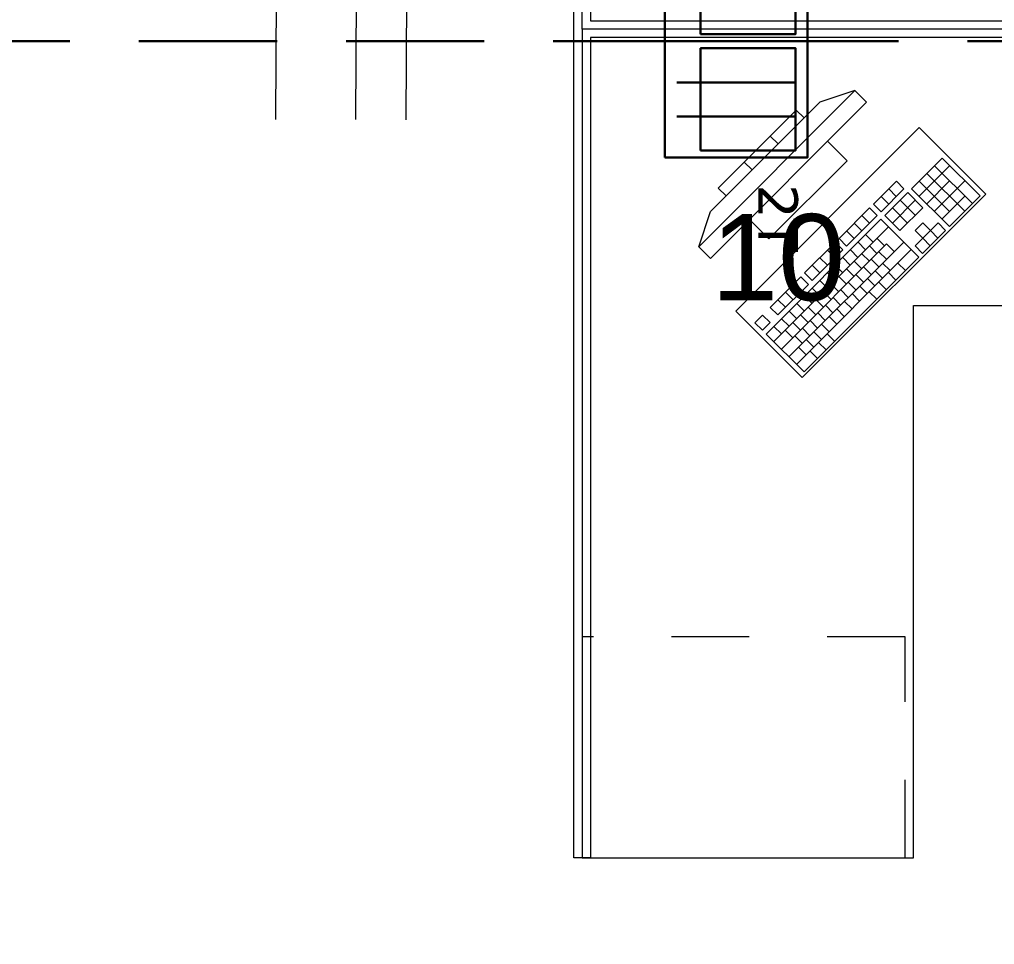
# Model space of a CAD drawing. Header units: inches. Extents: x -19 to 5698, y -728 to 92.
# Drawn here: x 291.151 to 292.916, y 8.175 to 9.85 of the extents above; entities that cross this region are included whole.
import ezdxf

# ---------------------------------------------------------------- set-up
doc = ezdxf.new("R2010")
doc.units = ezdxf.units.IN
doc.header["$MEASUREMENT"] = 0
for name, pattern in [('HIDDEN', [0.375, 0.25, -0.125]), ('Rayas', [0.282222, 0.141111, -0.141111]), ('RAYITAS', [0.375, 0.25, -0.125])]:
    doc.linetypes.add(name, pattern=pattern)
doc.layers.get('0').update_dxf_attribs({"color": 61})
for name, color, linetype, lineweight in [('00 conduct tomacorr', 120, 'HIDDEN', 30), ('00 IE LUZ EMERGENCIA', 253, 'Continuous', 0), ('T-TECHO-E', 150, 'Continuous', 20), ('TOMACORRIENTE', 22, 'RAYITAS', 9)]:
    doc.layers.add(name, color=color, linetype=linetype, lineweight=lineweight)
doc.layers.add('08 _ STR _ EXT _ 07 Losa Aligerada', color=7, linetype='Continuous')
doc.layers.add('Interior - Mobiliario', color=7, linetype='Continuous')
doc.styles.add('Annotative', font='arial.ttf')

# ---------------------------------------------------------------- blocks, each defined once
blk = doc.blocks.new('CAJA POP UP 6 MODULOS')
at = {"layer": '00 conduct tomacorr', "linetype": 'Continuous'}
for p, q in [((-0.095, -0.165), (-0.095, -0.0151)), ((-0.052, -0.165), (-0.052, -0.0151)), ((0.052, -0.165), (0.052, -0.0151)), ((0.095, -0.165), (0.095, -0.0151)), ((0, -0.165), (0, -0.18))]:
    blk.add_line(p, q, dxfattribs=at)
for points in [[(-0.147, 0), (0.147, 0), (0.147, -0.18), (-0.147, -0.18)], [(0, 0), (0.147, 0), (0.147, -0.18), (0, -0.18)]]:
    blk.add_lwpolyline(points, close=True, dxfattribs=at)
for points in [[(-0.138, -0.045), (-0.009, -0.045), (-0.009, -0.165), (-0.138, -0.165), (-0.138, -0.045)], [(0.009, -0.045), (0.138, -0.045), (0.138, -0.165), (0.009, -0.165), (0.009, -0.045)]]:
    blk.add_lwpolyline(points, dxfattribs=at)
at = {"color": 1, "insert": (-0.1807, -0.168), "char_height": 0.05, "attachment_point": 1, "rotation": 180}
blk.add_mtext_dynamic_manual_height_columns('{\\fVerdana|b0|i0|c0|p34;2T}', width=0.000481, gutter_width=0.1561, heights=[0], dxfattribs=at)
blk = doc.blocks.new('a')
at = {"layer": 'TOMACORRIENTE', "ltscale": 0.05}
h = blk.add_hatch(color=4, dxfattribs=at)
edge = h.paths.add_edge_path()
edge.add_arc((0, 0.0752), 0.0211, 0, 360)
at = {"layer": 'TOMACORRIENTE', "color": 4}
for p, q in [((-0.1455, 0.0963), (-0.0515, 0.0963)), ((-0.0985, 0.0963), (-0.0985, -0.0966)), ((0, 0.0963), (0, -0.0963)), ((0.0623, -0.0963), (0.0623, 0.0963))]:
    blk.add_line(p, q, dxfattribs=at)
blk.add_circle((0, 0.0752), 0.0211, dxfattribs=at)
blk = doc.blocks.new('CABLE 3FACE')
at = {"layer": 'T-TECHO-E', "rotation": 59.94170052614085}
blk.add_blockref('a', (0, 0), dxfattribs=at)

msp = doc.modelspace()

# ---------------------------------------------------------------- linework, layer by layer
at = {"layer": '00 conduct tomacorr'}
msp.add_line((301.3673, 9.8105, -0.0007), (287.3985, 9.8105, -0.0007), dxfattribs=at)
at = {"layer": '08 _ STR _ EXT _ 07 Losa Aligerada', "color": 7, "linetype": 'Continuous', "lineweight": 18, "flags": 128}
msp.add_lwpolyline([(285.67, 33.9), (285.67, 21.2663), (285.72, 21.2663), (285.72, 11.97, 1.049431), (291.2937, 6.3), (302.1003, 6.3)], format="xyb", dxfattribs=at)
at = {"layer": 'Interior - Mobiliario', "color": 175, "linetype": 'Continuous', "lineweight": 13}
for p, q in [((292.1546, 9.8473), (292.1546, 11.3323)), ((292.1846, 11.3323), (292.1846, 9.8473)), ((292.1546, 9.8173), (292.1546, 9.8473)), ((292.1846, 9.8473), (293.4696, 9.8473)), ((292.1546, 8.3323), (292.1546, 9.8173)), ((292.1846, 9.8173), (292.1846, 8.3323)), ((293.4696, 9.8173), (292.1846, 9.8173)), ((292.6636, 9.7212), (292.3807, 9.4383)), ((292.6636, 9.7212), (292.5999, 9.7)), ((292.6848, 9.7), (292.6636, 9.7212)), ((292.4019, 9.4171), (292.6848, 9.7)), ((292.4019, 9.502), (292.5999, 9.7)), ((292.5575, 9.6858), (292.4161, 9.5444)), ((292.5716, 9.6717), (292.5575, 9.6858)), ((292.4302, 9.5303), (292.5716, 9.6717)), ((292.5245, 9.6245), (292.5104, 9.6387)), ((292.6141, 9.6293), (292.4726, 9.4878)), ((292.6494, 9.5939), (292.6141, 9.6293)), ((292.4774, 9.5774), (292.4632, 9.5915)), ((292.508, 9.4525), (292.6494, 9.5939)), ((292.8215, 9.5989), (292.7661, 9.5435)), ((292.7798, 9.5298), (292.8352, 9.5852)), ((292.8901, 9.5303), (292.8215, 9.5989)), ((292.8624, 9.5026), (292.7938, 9.5712)), ((292.8762, 9.5165), (292.8077, 9.585)), ((292.7386, 9.5571), (292.6971, 9.5156)), ((292.7523, 9.5434), (292.7386, 9.5571)), ((292.8348, 9.5025), (292.78, 9.5573)), ((292.7936, 9.5161), (292.8351, 9.5576)), ((292.8073, 9.5023), (292.8627, 9.5577)), ((292.4161, 9.5444), (292.4302, 9.5303)), ((292.7108, 9.5019), (292.7523, 9.5434)), ((292.7592, 9.5366), (292.7177, 9.495)), ((292.7385, 9.5296), (292.7248, 9.5433)), ((292.7866, 9.5091), (292.7592, 9.5366)), ((292.7661, 9.5435), (292.8347, 9.4749)), ((292.6971, 9.5156), (292.7108, 9.5019)), ((292.7247, 9.5157), (292.7109, 9.5294)), ((292.7314, 9.4813), (292.7729, 9.5228)), ((292.7728, 9.4953), (292.7454, 9.5227)), ((292.821, 9.4886), (292.8625, 9.5302)), ((292.8347, 9.4749), (292.8901, 9.5303)), ((292.3807, 9.4383), (292.4019, 9.502)), ((292.6902, 9.5087), (292.6348, 9.4533)), ((292.7039, 9.4949), (292.6902, 9.5087)), ((292.7589, 9.4814), (292.7315, 9.5089)), ((292.7451, 9.4676), (292.7866, 9.5091)), ((292.4726, 9.4878), (292.508, 9.4525)), ((292.7107, 9.4881), (292.503, 9.2804)), ((292.6485, 9.4396), (292.7039, 9.4949)), ((292.6762, 9.4672), (292.6625, 9.481)), ((292.69, 9.4811), (292.6763, 9.4948)), ((292.7793, 9.4195), (292.7107, 9.4881)), ((292.7177, 9.495), (292.7451, 9.4676)), ((292.7865, 9.4816), (292.7727, 9.4677)), ((292.8002, 9.4679), (292.7865, 9.4816)), ((292.8141, 9.4817), (292.8002, 9.4679)), ((292.8278, 9.468), (292.8141, 9.4817)), ((292.5167, 9.2667), (292.7245, 9.4744)), ((292.6623, 9.4534), (292.6486, 9.4671)), ((292.7727, 9.4677), (292.7864, 9.454)), ((292.7862, 9.4264), (292.8278, 9.468)), ((292.7864, 9.454), (292.8002, 9.4679)), ((292.8139, 9.4541), (292.8002, 9.4679)), ((292.5442, 9.2392), (292.7519, 9.4469)), ((292.6279, 9.4463), (292.5725, 9.391)), ((292.6416, 9.4326), (292.6279, 9.4463)), ((292.6348, 9.4533), (292.6485, 9.4396)), ((292.6829, 9.4328), (292.6692, 9.4465)), ((292.6968, 9.4467), (292.683, 9.4604)), ((292.7174, 9.4399), (292.7037, 9.4536)), ((292.7864, 9.454), (292.7725, 9.4402)), ((292.8001, 9.4403), (292.7864, 9.454)), ((292.3807, 9.4383), (292.4019, 9.4171)), ((292.5305, 9.2529), (292.7209, 9.4434)), ((292.5579, 9.2255), (292.7656, 9.4332)), ((292.5862, 9.3772), (292.6416, 9.4326)), ((292.6277, 9.4188), (292.614, 9.4325)), ((292.6691, 9.419), (292.6553, 9.4327)), ((292.7035, 9.426), (292.6898, 9.4398)), ((292.7207, 9.4158), (292.707, 9.4295)), ((292.7346, 9.4296), (292.7209, 9.4434)), ((292.7725, 9.4402), (292.7862, 9.4264)), ((292.5716, 9.2118), (292.7793, 9.4195)), ((292.6139, 9.4049), (292.6002, 9.4186)), ((292.6552, 9.4051), (292.6415, 9.4189)), ((292.6759, 9.3983), (292.6621, 9.4121)), ((292.6897, 9.4122), (292.676, 9.4259)), ((292.7069, 9.4019), (292.6932, 9.4157)), ((292.7275, 9.3952), (292.7138, 9.4089)), ((292.7551, 9.3953), (292.7414, 9.409)), ((292.5725, 9.391), (292.5862, 9.3772)), ((292.6, 9.3911), (292.5863, 9.4048)), ((292.6275, 9.3774), (292.6138, 9.3912)), ((292.6414, 9.3913), (292.6277, 9.405)), ((292.662, 9.3845), (292.6483, 9.3982)), ((292.693, 9.3881), (292.6793, 9.4018)), ((292.7137, 9.3813), (292.7, 9.395)), ((292.7378, 9.378), (292.7241, 9.3917)), ((292.5655, 9.384), (292.5102, 9.3286)), ((292.5793, 9.3703), (292.5655, 9.384)), ((292.6137, 9.3636), (292.6, 9.3773)), ((292.6482, 9.3707), (292.6344, 9.3844)), ((292.6653, 9.3604), (292.6516, 9.3741)), ((292.6792, 9.3742), (292.6655, 9.388)), ((292.6998, 9.3675), (292.6861, 9.3812)), ((292.7205, 9.3607), (292.7067, 9.3744)), ((292.5239, 9.3149), (292.5793, 9.3703)), ((292.5516, 9.3426), (292.5378, 9.3563)), ((292.5654, 9.3565), (292.5517, 9.3702)), ((292.5998, 9.3497), (292.5861, 9.3635)), ((292.6205, 9.343), (292.6067, 9.3567)), ((292.6343, 9.3568), (292.6206, 9.3705)), ((292.6515, 9.3466), (292.6378, 9.3603)), ((292.686, 9.3536), (292.6723, 9.3673)), ((292.7031, 9.3434), (292.6894, 9.3571)), ((292.5377, 9.3288), (292.524, 9.3425)), ((292.586, 9.3359), (292.5723, 9.3496)), ((292.6066, 9.3291), (292.5929, 9.3428)), ((292.6376, 9.3327), (292.6239, 9.3464)), ((292.6583, 9.3259), (292.6446, 9.3396)), ((292.6721, 9.3398), (292.6584, 9.3535)), ((292.5102, 9.3286), (292.5239, 9.3149)), ((292.5583, 9.3082), (292.5446, 9.3219)), ((292.5721, 9.3221), (292.5584, 9.3358)), ((292.5928, 9.3153), (292.5791, 9.329)), ((292.6238, 9.3189), (292.6101, 9.3326)), ((292.6444, 9.3121), (292.6307, 9.3258)), ((292.4963, 9.3148), (292.4825, 9.3009)), ((292.51, 9.3011), (292.4963, 9.3148)), ((292.5444, 9.2944), (292.5307, 9.3081)), ((292.5789, 9.3014), (292.5652, 9.3151)), ((292.5961, 9.2912), (292.5824, 9.3049)), ((292.6099, 9.305), (292.5962, 9.3187)), ((292.6306, 9.2982), (292.6169, 9.3119)), ((292.4825, 9.3009), (292.4962, 9.2872)), ((292.4962, 9.2872), (292.51, 9.3011)), ((292.5306, 9.2805), (292.5169, 9.2942)), ((292.5512, 9.2737), (292.5375, 9.2874)), ((292.5651, 9.2876), (292.5514, 9.3013)), ((292.5822, 9.2773), (292.5685, 9.291)), ((292.6167, 9.2844), (292.603, 9.2981)), ((292.503, 9.2804), (292.5716, 9.2118)), ((292.5684, 9.2635), (292.5547, 9.2772)), ((292.589, 9.2567), (292.5753, 9.2704)), ((292.6029, 9.2705), (292.5892, 9.2842)), ((292.627, 9.2672), (292.6133, 9.2809)), ((292.5752, 9.2428), (292.5615, 9.2565)), ((292.5958, 9.236), (292.5821, 9.2498)), ((292.6114, 9.2516), (292.5977, 9.2653)), ((292.1846, 8.3323), (292.1546, 8.3323))]:
    msp.add_line(p, q, dxfattribs=at)
at = {"layer": 'Interior - Mobiliario', "color": 175, "linetype": 'Rayas', "lineweight": 13}
for p, q in [((292.7546, 8.7323), (292.1696, 8.7323)), ((292.7546, 8.3323), (292.7546, 8.7323))]:
    msp.add_line(p, q, dxfattribs=at)
at = {"layer": 'Interior - Mobiliario', "color": 175, "linetype": 'Continuous', "lineweight": 13, "flags": 128}
for points in [[(292.1696, 9.8323), (292.1696, 11.3323), (292.7696, 11.3323), (292.7696, 10.3323), (293.4696, 10.3323), (293.4696, 9.8323)], [(292.1696, 9.8323), (292.1696, 8.3323), (292.7696, 8.3323), (292.7696, 9.3323), (293.4696, 9.3323), (293.4696, 9.8323)], [(292.4479, 9.3217), (292.5681, 9.2015), (292.9004, 9.5338), (292.7802, 9.654)]]:
    msp.add_lwpolyline(points, close=True, dxfattribs=at)

# ---------------------------------------------------------------- block references
at = {"layer": '00 conduct tomacorr'}
for name, p, xscale, yscale, zscale, rotation in [('CABLE 3FACE', (291.7602, 9.8105, -0.0007), 1.47256122672843, 1.47256122672843, 1.47256122672843, 299.7894777823319), ('CAJA POP UP 6 MODULOS', (292.3196, 9.8105, -0.0007), 1.432830642179531, 1.432830642179531, 1.432830642179531, 89.99999999999997)]:
    msp.add_blockref(name, p, dxfattribs=dict(at, xscale=xscale, yscale=yscale, zscale=zscale, rotation=rotation))

# ---------------------------------------------------------------- texts
at = {"layer": '00 IE LUZ EMERGENCIA', "style": 'Annotative'}
msp.add_attdef('10', (292.4031, 9.3414, -0.0007), '', height=0.1562, dxfattribs=at)

doc.saveas('drawing.dxf')
